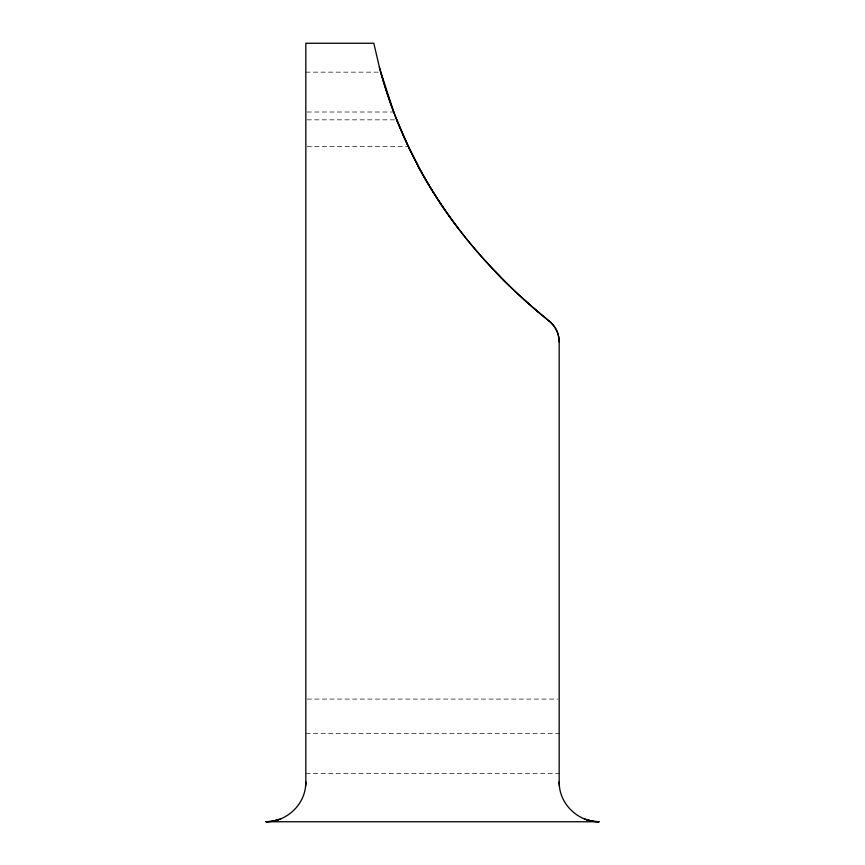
<?xml version="1.0" encoding="UTF-8"?>
<svg xmlns="http://www.w3.org/2000/svg" width="865" height="865" viewBox="0 0 865 865"><rect width="100%" height="100%" fill="white"/><g stroke="black" fill="none" stroke-linecap="round" stroke-linejoin="round"><path stroke-width="0.65" stroke-dasharray="4.33 3.24" d="M305.832 72.152L380.816 72.152M307.086 112.007L393.759 112.007M307.01 119.835L394.418 119.835M307.161 146.412L407.004 146.412M307.172 699.082L557.828 699.082M305.832 733.488L559.168 733.488M305.832 773.342L559.168 773.342"/><path stroke-width="1.3" d="M305.778 783.809A40.298 40.06 2.6 0 1 305.594 786.231C303.734 805.877 285.666 822.031 265.966 821.75L599.034 821.75C579.301 822.031 561.288 805.866 559.406 786.231A40.352 40.114 3.9 0 1 559.223 783.798M280.638 818.95L273.221 821.08L265.966 821.75M272.021 821.285L278.206 819.825M584.362 818.95L591.779 821.08L599.034 821.75M586.794 819.825L592.979 821.285M559.201 783.322A40.352 40.114 3.9 0 1 559.168 781.895L559.168 341.87A26.566 26.566 0 0 0 549.307 321.196L533.759 308.21M549.307 321.196C513.032 291.894 480.021 258.365 452.525 220.651A462.721 459.975 0 0 1 379.335 66.951L373.821 43.25L305.832 43.25L305.832 781.895A40.298 40.06 2.6 0 1 305.799 783.322M500.132 276.67A541.49 541.49 0 0 0 509.366 285.861A563.818 563.818 0 0 0 523.779 299.377L528.731 303.81M418.368 166.34L407.707 145.082L396.786 119.835M393.759 112.007L380.816 72.152M458.039 228.209A463.251 460.504 0 0 1 379.303 66.951M538.873 312.579A588.881 588.881 0 0 1 523.779 299.377M509.366 285.861A545.004 545.004 0 0 1 495.623 272.021M500.294 276.508A484.53 484.53 0 0 1 418.109 166.48M549.307 321.196A26.783 26.62 0 0 1 559.158 341.902M305.832 781.895A40.298 40.06 -3.9 0 1 305.583 786.231M559.406 786.231A40.352 40.114 -2.7 0 1 559.168 781.895"/></g></svg>
